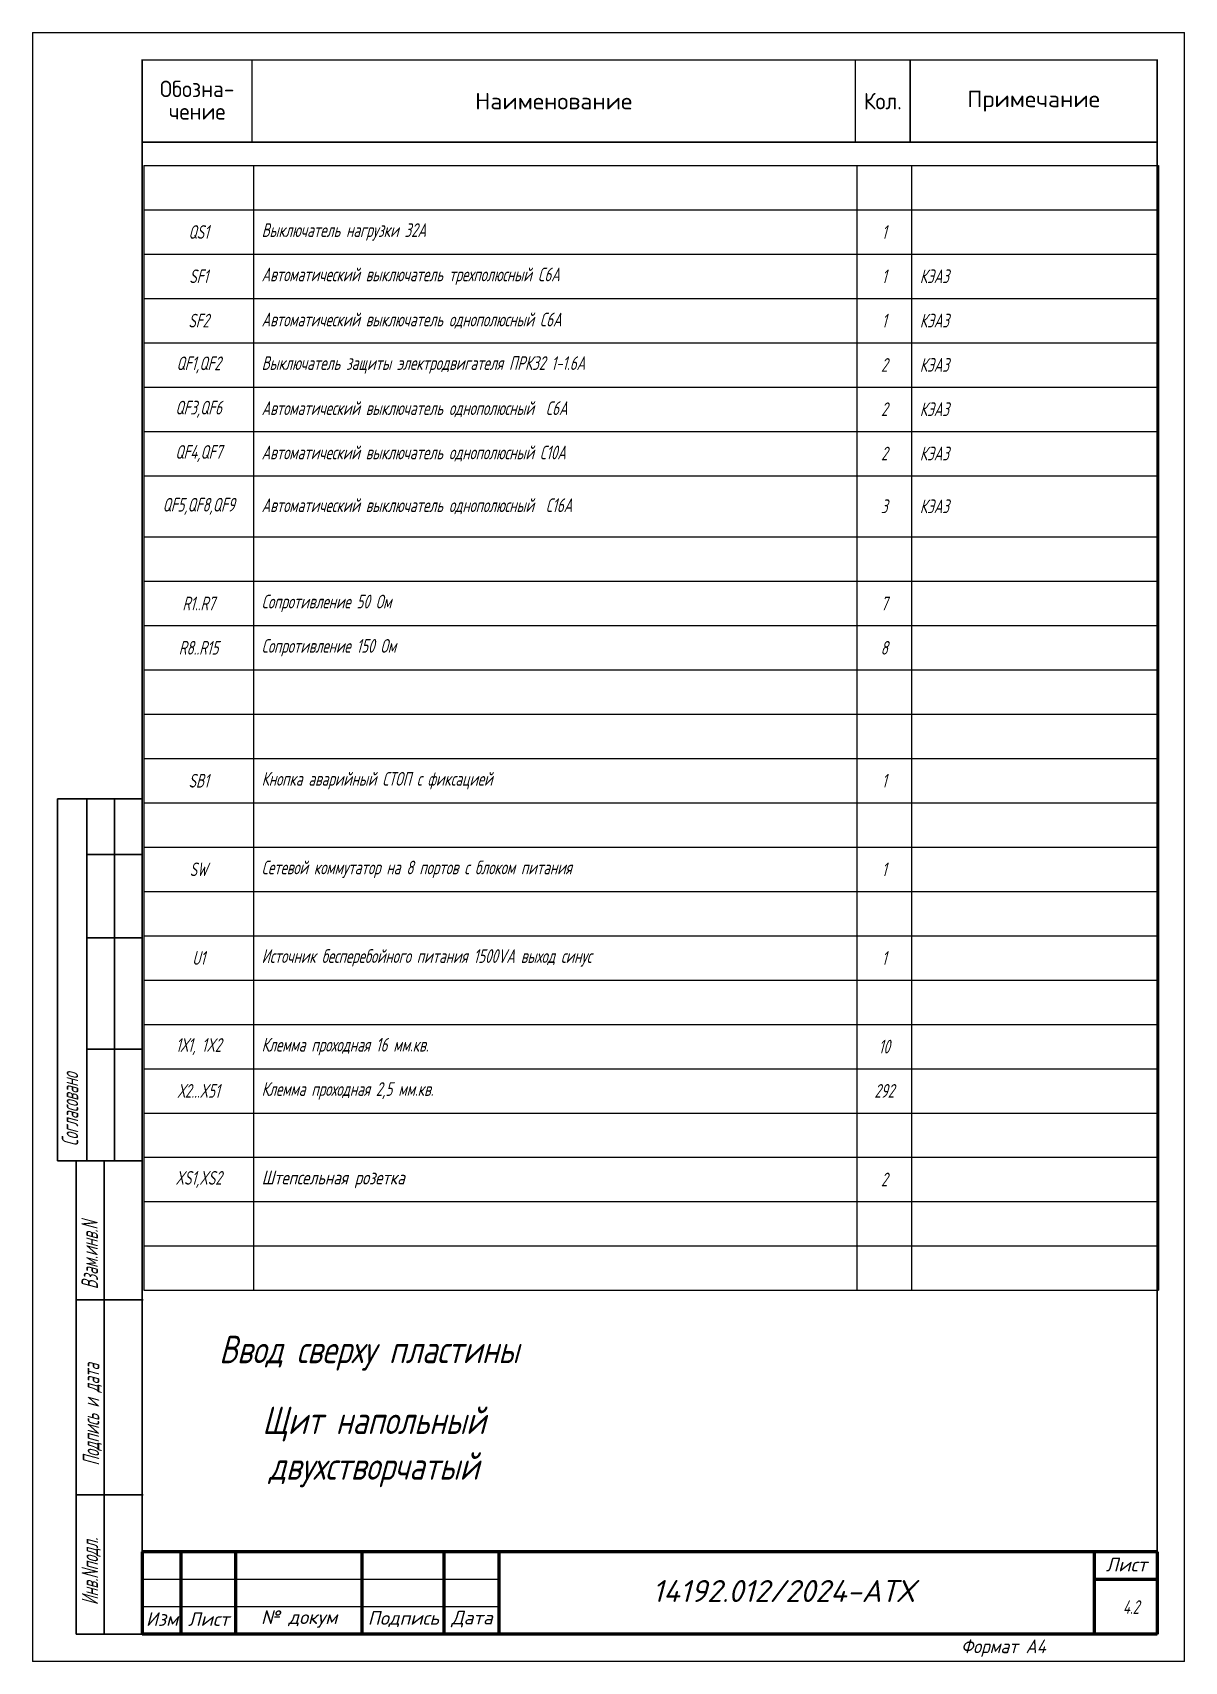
# Paper-space layout 'Лист 4.2' of a CAD drawing. Header units: millimetres. Extents: x -156 to 54, y -608 to -311.
# The model-space entities are those that its viewports show. They can reach past a viewport. Long polylines and large blocks are cut down to what shows.
import ezdxf
from ezdxf.enums import TextEntityAlignment as Align

# ---------------------------------------------------------------- set-up
doc = ezdxf.new("R2010")
doc.units = ezdxf.units.MM
doc.header["$LTSCALE"] = 4
doc.linetypes.add('SolidLine', pattern=[0])
for name, color, linetype in [('G', 5, 'Continuous'), ('SYMS', 7, 'Continuous'), ('Вспомогательная', 1, 'Continuous'), ('Текст', 2, 'Continuous')]:
    doc.layers.add(name, color=color, linetype=linetype)
for name, color, linetype, lineweight in [('RAMKA', 7, 'Continuous', 25), ('SHTAMP', 7, 'SolidLine', 25), ('Основеая', 5, 'Continuous', 60)]:
    doc.layers.add(name, color=color, linetype=linetype, lineweight=lineweight)
doc.styles.add('COTES', font='cs_gost2304.shx', dxfattribs={"width": 0.75, "oblique": 15})
doc.styles.add('Geniso25.100.15', font='geniso.shx', dxfattribs={"oblique": 15, "height": 2.5})
doc.styles.add('ISOCPEUR', font='isocpeui.ttf')
doc.styles.add('Simplex25.085.15', font='', dxfattribs={"width": 0.85, "oblique": 15, "height": 2.5})
doc.styles.add('Simplex30.100.00', font='simplex.shx', dxfattribs={"height": 3})
doc.styles.add('ГОСТ', font='isocpeur.ttf', dxfattribs={"oblique": 15})
doc.styles.add('Стиль мой-1', font='', dxfattribs={"width": 0.85, "oblique": 15, "height": 2.5})
doc.styles.get('Simplex25.085.15').set_extended_font_data('GOST type A')
doc.styles.get('Стиль мой-1').set_extended_font_data('GOST type A')

# ---------------------------------------------------------------- blocks, each defined once
blk = doc.blocks.new('Формат А4')
at = {"color": 0, "linetype": 'Continuous', "const_width": 0.3}
for points in [[(0, 0), (210, 0), (210, -297), (0, -297)], [(20, -292), (20, -5), (205, -5), (205, -292)]]:
    blk.add_lwpolyline(points, close=True, dxfattribs=at)
at = {"color": 0, "linetype": 'Continuous', "style": 'Geniso25.100.15', "oblique": 15}
blk.add_text('Формат А4', height=2.5, dxfattribs=at).set_placement((177, -294.25), align=Align.MIDDLE_CENTER)
blk = doc.blocks.new('*U12')
at = {"color": 0, "linetype": 'Continuous', "lineweight": -2, "const_width": 0.3}
blk.add_lwpolyline([(0, -15), (185, -15), (185, 0), (0, 0)], close=True, dxfattribs=at)
at = {"color": 0, "linetype": 'Continuous', "lineweight": -2, "ltscale": 0.85, "const_width": 0.3}
for points in [[(20, 0), (20, -15)], [(130, 0), (130, -15)], [(140, 0), (140, -15)]]:
    blk.add_lwpolyline(points, dxfattribs=at)
at = {"color": 0, "linetype": 'Continuous', "ltscale": 10, "style": 'Simplex30.100.00', "width": 0.9}
for s, p in [('Обозна-', (10, -5.26)), ('чение', (10, -9.37)), ('Кол.', (135, -7.5))]:
    blk.add_text(s, height=3, dxfattribs=at).set_placement(p, align=Align.MIDDLE)
at = {"color": 0, "linetype": 'Continuous', "ltscale": 10, "style": 'Simplex30.100.00'}
for s, p in [('Примечание', (162.5, -7.5)), ('Наименование', (75, -7.5))]:
    blk.add_text(s, height=3, dxfattribs=at).set_placement(p, align=Align.MIDDLE)
blk = doc.blocks.new('*T194')
at = {"color": 0, "linetype": 'ByBlock', "lineweight": -2, "ltscale": 0.2, "transparency": 16777216}
for p, q in [((0, 0), (185, 0)), ((0, 0), (0, -205.08)), ((20, 0), (20, -205.08)), ((130, 0), (130, -205.08)), ((140, 0), (140, -205.08)), ((0, -8.08), (185, -8.08)), ((0, -16.16), (185, -16.16)), ((0, -24.24), (185, -24.24)), ((0, -32.32), (185, -32.32)), ((0, -40.4), (185, -40.4)), ((0, -48.48), (185, -48.48)), ((0, -56.56), (185, -56.56)), ((0, -67.73), (185, -67.73)), ((0, -75.81), (185, -75.81)), ((0, -83.89), (185, -83.89)), ((0, -91.97), (185, -91.97)), ((0, -100.05), (185, -100.05)), ((0, -108.13), (185, -108.13)), ((0, -116.21), (185, -116.21)), ((0, -124.29), (185, -124.29)), ((0, -132.37), (185, -132.37)), ((0, -140.45), (185, -140.45)), ((0, -148.53), (185, -148.53)), ((0, -156.61), (185, -156.61)), ((0, -164.69), (185, -164.69)), ((0, -172.77), (185, -172.77)), ((0, -180.84), (185, -180.84)), ((0, -188.92), (185, -188.92)), ((0, -197), (185, -197)), ((0, -205.08), (185, -205.08))]:
    blk.add_line(p, q, dxfattribs=at)
at = {"color": 0, "linetype": 'ByBlock', "lineweight": -2, "transparency": 16777216}
blk.add_line((185, 0), (185, -205.08), dxfattribs=at)
at = {"color": 0, "linetype": 'Continuous', "lineweight": -2, "ltscale": 0.2, "transparency": 16777216, "char_height": 2.5, "style": 'Simplex25.085.15'}
for s, insert, width, attachment_point in [('QS1', (10, -12.12), 17, 5), ('Выключатель нагрузки 32А', (21.5, -12.12), 107, 4), ('1', (135, -12.12), 7, 5), ('SF1', (10, -20.2), 17, 5), ('Автоматический выключатель трехполюсный C6А', (21.5, -20.2), 107, 4), ('1', (135, -20.2), 7, 5), ('КЭАЗ', (141.5, -20.2), 42, 4), ('SF2', (10, -28.28), 17, 5), ('Автоматический выключатель однополюсный С6А', (21.5, -28.28), 107, 4), ('1', (135, -28.28), 7, 5), ('КЭАЗ', (141.5, -28.28), 42, 4), ('QF1,QF2', (10, -36.36), 17, 5), ('Выключатель защиты электродвигателя ПРК32 1-1.6А', (21.5, -36.36), 107, 4), ('2', (135, -36.36), 7, 5), ('КЭАЗ', (141.5, -36.36), 42, 4), ('QF3,QF6', (10, -44.44), 17, 5), ('Автоматический выключатель однополюсный  С6А', (21.5, -44.44), 107, 4), ('2', (135, -44.44), 7, 5), ('КЭАЗ', (141.5, -44.44), 42, 4), ('QF4,QF7', (10, -52.52), 17, 5), ('Автоматический выключатель однополюсный С10А', (21.5, -52.52), 107, 4), ('2', (135, -52.52), 7, 5), ('КЭАЗ', (141.5, -52.52), 42, 4), ('QF5,QF8,QF9', (10, -62.14), 17, 5), ('Автоматический выключатель однополюсный  С16А', (21.5, -62.14), 107, 4), ('3', (135, -62.14), 7, 5), ('КЭАЗ', (141.5, -62.14), 42, 4), ('R1..R7', (10, -79.85), 17, 5), ('Сопротивление 50 Ом', (21.5, -79.85), 107, 4), ('7', (135, -79.85), 7, 5), ('R8..R15', (10, -87.93), 17, 5), ('Сопротивление 150 Ом', (21.5, -87.93), 107, 4), ('8', (135, -87.93), 7, 5), ('SB1', (10, -112.17), 17, 5), ('Кнопка аварийный СТОП с фиксацией', (21.5, -112.17), 107, 4), ('1', (135, -112.17), 7, 5), ('SW', (10, -128.33), 17, 5), ('Сетевой коммутатор на 8 портов с блоком питания', (21.5, -128.33), 107, 4), ('1', (135, -128.33), 7, 5), ('U1', (10, -144.49), 17, 5), ('Источник бесперебойного питания 1500VA выход синус', (21.5, -144.49), 107, 4), ('1', (135, -144.49), 7, 5), ('1Х1, 1X2', (10, -160.65), 17, 5), ('Клемма проходная 16 мм.кв.', (21.5, -160.65), 107, 4), ('10', (135, -160.65), 7, 5)]:
    blk.add_mtext(s, dxfattribs=dict(at, insert=insert, width=width, attachment_point=attachment_point))
at = {"color": 0, "linetype": 'Continuous', "lineweight": -2, "transparency": 16777216, "char_height": 2.5, "style": 'Simplex25.085.15'}
for s, insert, width, attachment_point in [('Х2...X51', (10, -168.73), 17, 5), ('Клемма проходная 2,5 мм.кв.', (21.5, -168.73), 107, 4), ('292', (135, -168.73), 7, 5), ('XS1,XS2', (10, -184.88), 17, 5), ('{\\Fsimplex|c204;\\W0.75;Штепсельная розетка}', (21.5, -184.88), 107, 4), ('2', (135, -184.88), 7, 5)]:
    blk.add_mtext(s, dxfattribs=dict(at, insert=insert, width=width, attachment_point=attachment_point))

msp = doc.modelspace()

# ---------------------------------------------------------------- linework, layer by layer
at = {"color": 0, "lineweight": 30}
for p, q in [((3651.99, 10146.67), (3667.46, 10146.67)), ((3651.99, 10146.67), (3651.99, 10080.66)), ((3657.31, 10146.67), (3657.31, 10080.66)), ((3662.39, 10146.67), (3662.39, 10080.66)), ((3657.31, 10136.51), (3667.46, 10136.51)), ((3657.31, 10121.28), (3667.46, 10121.28)), ((3657.31, 10100.97), (3667.46, 10100.97)), ((3651.99, 10080.66), (3667.46, 10080.66)), ((3655.38, 9994.35), (3655.38, 10080.66)), ((3660.46, 9994.35), (3660.46, 10080.66)), ((3667.57, 10055.28), (3655.38, 10055.28)), ((3667.57, 10019.74), (3655.38, 10019.74))]:
    msp.add_line(p, q, dxfattribs=at)
msp.add_lwpolyline([(3667.57, 9994.35), (3655.38, 9994.35)], dxfattribs=at)
at = {"layer": 'Вспомогательная', "color": 7}
for p, q in [((3667.44, 10004.36), (3732.44, 10004.36)), ((3667.44, 9999.36), (3732.44, 9999.36)), ((3667.44, 9994.36), (3732.44, 9994.36))]:
    msp.add_line(p, q, dxfattribs=at)
at = {"layer": 'Основеая', "color": 7}
for p, q in [((3667.44, 10009.36), (3667.44, 9994.36)), ((3852.44, 10009.36), (3667.44, 10009.36)), ((3674.44, 10009.36), (3674.44, 9994.36)), ((3684.44, 10009.36), (3684.44, 9994.36)), ((3707.44, 10009.36), (3707.44, 9994.36)), ((3722.44, 10009.36), (3722.44, 9994.36)), ((3732.44, 10009.36), (3732.44, 9994.36)), ((3841.01, 10009.36), (3841.01, 9994.36)), ((3852.44, 10009.36), (3852.44, 9994.36)), ((3841.01, 10004.36), (3852.44, 10004.36)), ((3852.44, 9994.36), (3667.44, 9994.36))]:
    msp.add_line(p, q, dxfattribs=at)

# ---------------------------------------------------------------- block references
for name, p in [('Формат А4', (3437.44, 10286.36)), ('Формат А4', (3647.44, 10286.36)), ('*U12', (3667.44, 10281.36)), ('*T194', (3667.7, 10262.12))]:
    msp.add_blockref(name, p)

# ---------------------------------------------------------------- texts
at = {"color": 7, "lineweight": 25, "insert": (3846.2, 10000.52), "char_height": 2.5, "attachment_point": 1, "style": 'Стиль мой-1'}
msp.add_mtext_dynamic_manual_height_columns('4.2', width=5.3031, gutter_width=12.5, heights=[0], dxfattribs=at)
at = {"layer": 'RAMKA', "color": 0, "style": 'COTES', "oblique": 15, "width": 0.75}
for s, p in [('Согласовано', (3655.76, 10083.3)), ('Взам.инв.N', (3659.35, 10057.23)), ('Подпись и дата', (3659.59, 10025.06)), ('Инв.Nподл.', (3659.39, 9999.63))]:
    msp.add_text(s, height=3, rotation=90, dxfattribs=at).set_placement(p)
at = {"layer": 'SHTAMP', "color": 0, "style": 'ISOCPEUR'}
msp.add_text('14192.012/2024-АТХ', height=4, dxfattribs=at).set_placement((3784.27, 10000.2), align=Align.CENTER)
at = {"layer": 'SYMS', "linetype": 'Continuous', "char_height": 5, "width": 74.5915, "attachment_point": 2}
for s, insert in [('{\\Fsimplex|c204;\\Q15;\\W0.75;\\C0;Ввод сверху пластины}', (3708.77, 10048.74)), ('{\\Fsimplex|c204;\\Q15;\\W0.75;\\C0;Щит напольный двухстворчатый }', (3709.65, 10035.82))]:
    msp.add_mtext(s, dxfattribs=dict(at, insert=insert))
at = {"layer": 'Текст', "color": 7, "char_height": 2.5, "style": 'ГОСТ'}
for s, insert, width, attachment_point in [('{\\fISOCPEUR|b0|i0|c204|p34;Лист}', (3850.62, 10007.02), 11.4585, 6), ('{\\fISOCPEUR|b0|i0|c204|p34;Изм}', (3671.04, 9997.09), 7, 5), ('{\\fISOCPEUR|b0|i0|c204|p34;Лист}', (3679.54, 9997.09), 10, 5), ('{\\fISOCPEUR|b0|i0|c204|p34;№ докум}', (3696.04, 9997.09), 23, 5), ('{\\fISOCPEUR|b0|i0|c204|p34;Подпись}', (3715.04, 9997.09), 15, 5), ('{\\fISOCPEUR|b0|i0|c204|p34;Дата}', (3727.54, 9997.09), 10, 5)]:
    msp.add_mtext(s, dxfattribs=dict(at, insert=insert, width=width, attachment_point=attachment_point))

psp = doc.layouts.new('Лист 4.2')

# ---------------------------------------------------------------- viewports
at = {"layer": 'G', "color": 0}
psp.add_viewport(center=(-50.79, -459.73), size=(210, 297), view_center_point=(3752.44, 10137.86), view_height=297, dxfattribs=at)

doc.saveas('drawing.dxf')
